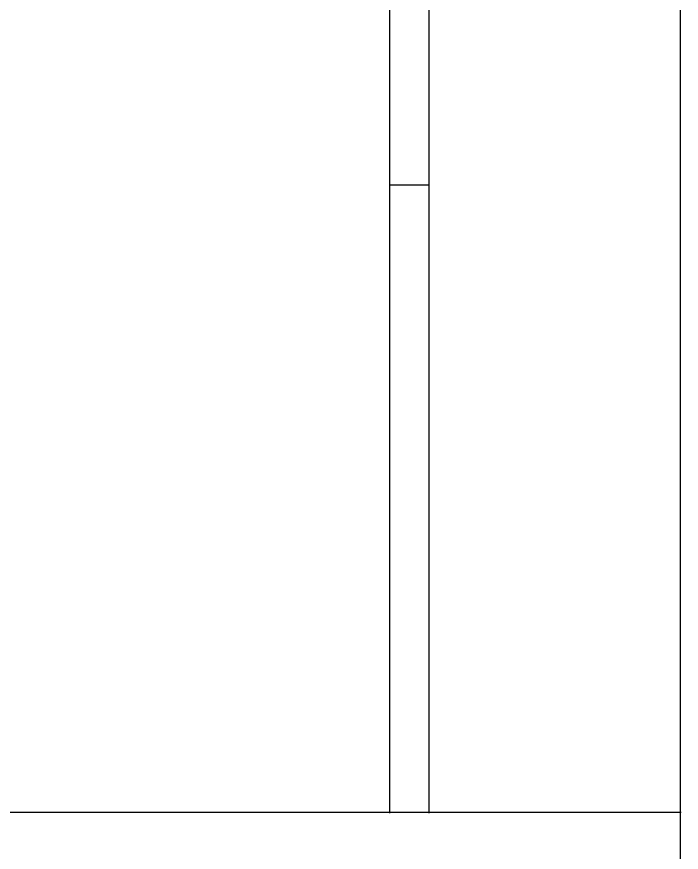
# Model space of a CAD drawing. Header units: feet. Extents: x -17 to 453, y -41 to 31.
# Drawn here: x 87.015 to 88.376, y 3.274 to 4.986 of the extents above; entities that cross this region are included whole.
import ezdxf

# ---------------------------------------------------------------- set-up
doc = ezdxf.new("R2010")
doc.units = ezdxf.units.FT
doc.header["$MEASUREMENT"] = 0
doc.layers.add('ATI_EARTH', color=34, linetype='Continuous')
doc.layers.add('G-NPLT', color=67, linetype='Continuous', plot=False)

msp = doc.modelspace()

# ---------------------------------------------------------------- linework, layer by layer
at = {"color": 7, "linetype": 'Continuous', "lineweight": 25}
for p, q in [((87.77832, 6.59088), (87.77832, 3.35374)), ((87.85931, 5.30426), (87.85931, 3.35374)), ((87.77832, 4.64169), (87.85931, 4.64169))]:
    msp.add_line(p, q, dxfattribs=at)
at = {"layer": 'ATI_EARTH', "color": 7}
msp.add_lwpolyline([(66.76685, 3.35561), (88.3762, 3.35561)], dxfattribs=at)
at = {"layer": 'G-NPLT'}
msp.add_lwpolyline([(88.37485, -12.80943), (88.37485, 10.31345)], dxfattribs=at)

doc.saveas('drawing.dxf')
